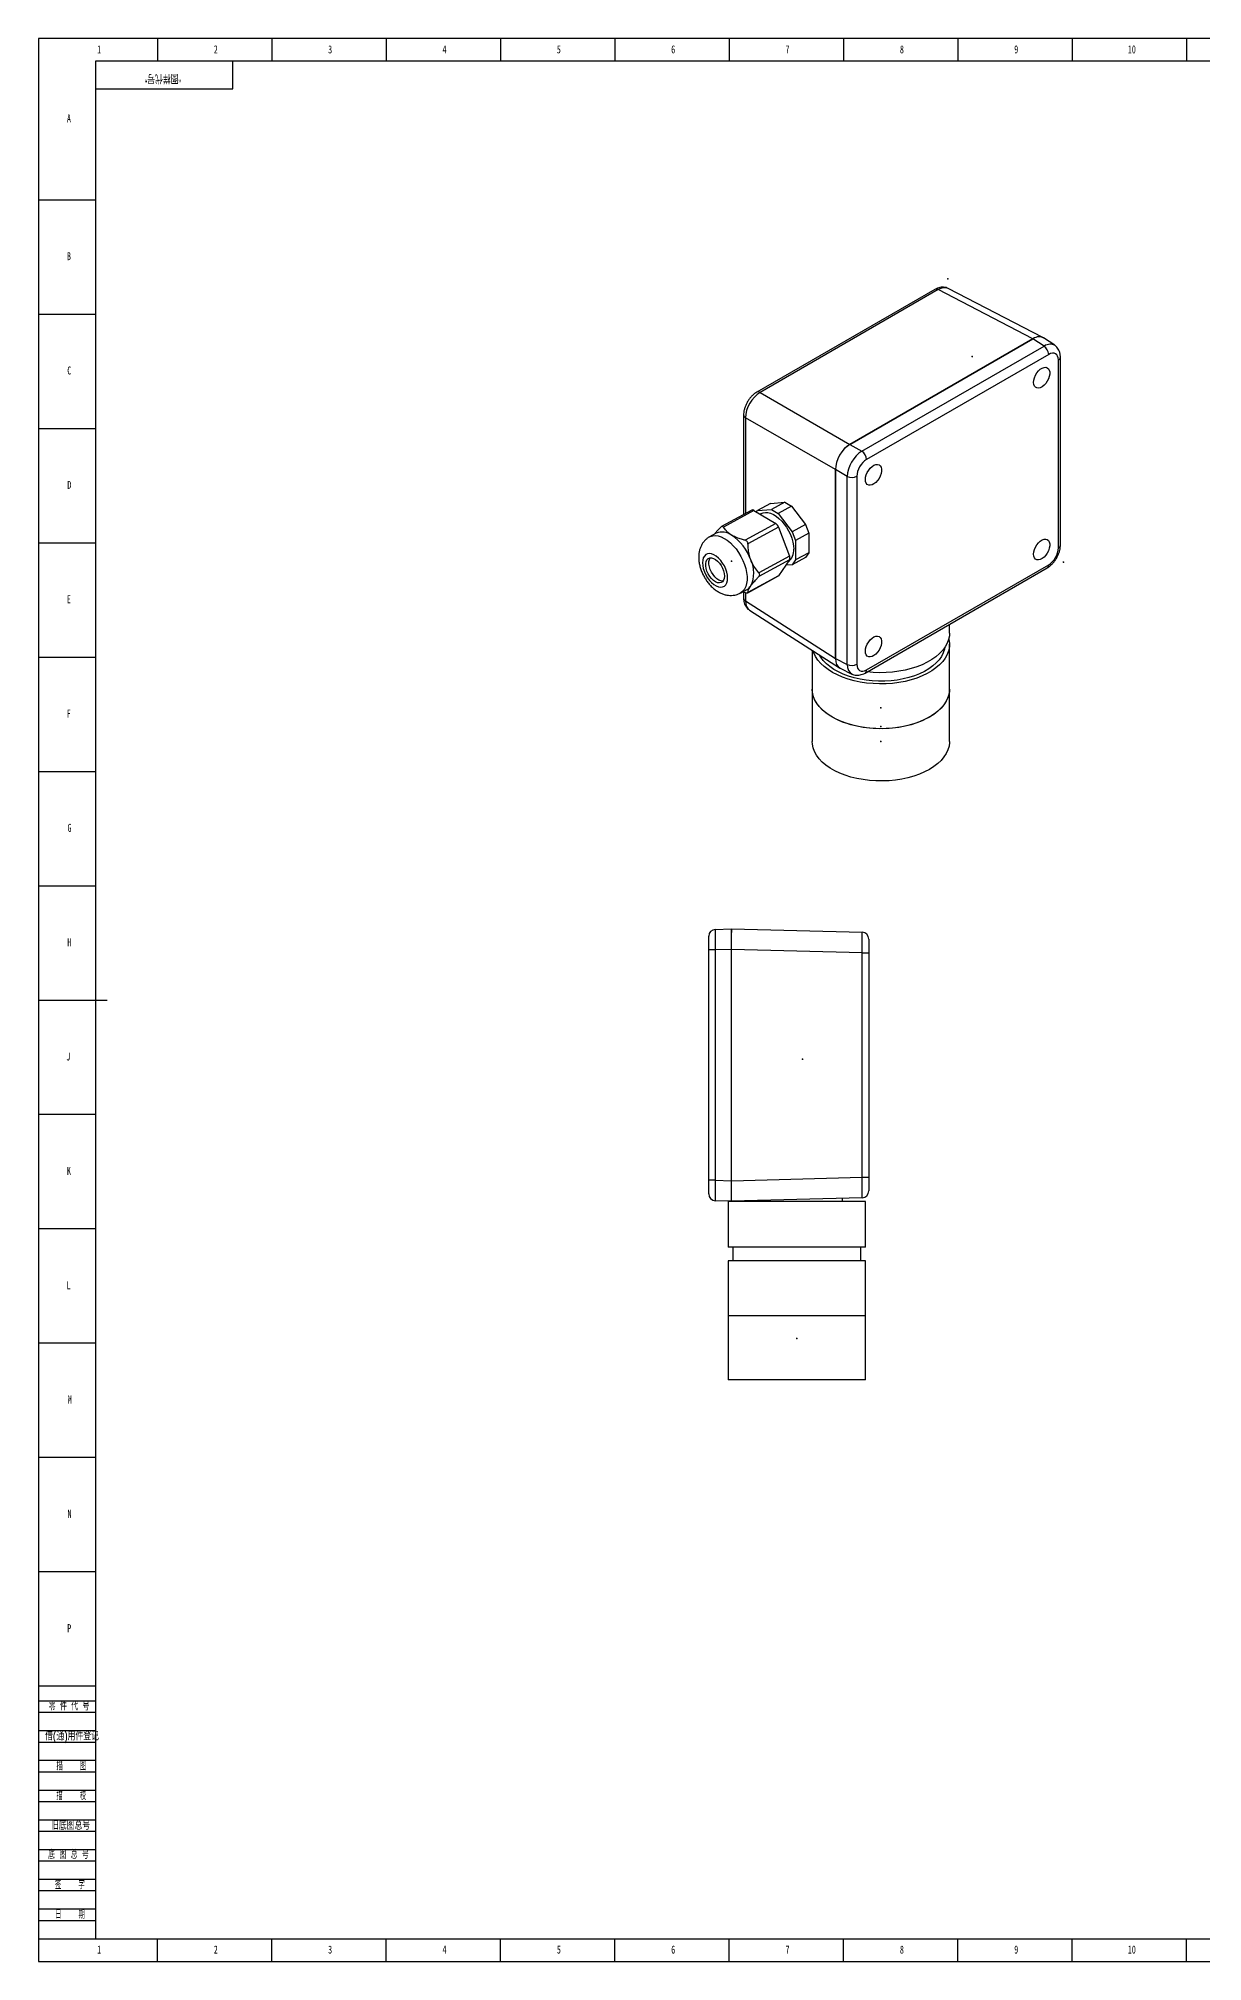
# Model space of a CAD drawing. Header units: millimetres. Extents: x 0 to 1189, y 0 to 841.
# Drawn here: x 0 to 509, y 0 to 841 of the extents above; entities that cross this region are included whole.
import ezdxf

# ---------------------------------------------------------------- set-up
doc = ezdxf.new("R2010")
doc.units = ezdxf.units.MM
doc.header["$PDSIZE"] = -1
for name, color, linetype in [('10', 7, 'Continuous'), ('5', 7, 'Continuous'), ('9', 7, 'Continuous'), ('SLD-0', 7, 'Continuous')]:
    doc.layers.add(name, color=color, linetype=linetype)
doc.styles.add('SLDTEXTSTYLE0', font='TXT', dxfattribs={"width": 0.7, "bigfont": 'bigfont'})
doc.styles.add('SLDTEXTSTYLE2', font='TXT', dxfattribs={"width": 0.614286, "bigfont": 'bigfont'})
doc.styles.add('SLDTEXTSTYLE4', font='TXT', dxfattribs={"width": 0.566667, "bigfont": 'bigfont'})
doc.styles.add('SLDTEXTSTYLE5', font='TXT', dxfattribs={"width": 0.7})

msp = doc.modelspace()

# ---------------------------------------------------------------- linework, layer by layer
at = {"color": 7, "linetype": 'Continuous'}
for p, q in [((397.656, 735.916), (397.554, 735.857)), ((397.656, 735.916), (397.656, 735.68)), ((408.295, 701.863), (408.193, 701.804)), ((408.295, 701.863), (408.295, 701.627)), ((303.105, 612.356), (303.204, 612.296)), ((303.105, 612.356), (303.105, 612.121)), ((448.263, 611.982), (448.161, 611.923)), ((448.263, 611.982), (448.263, 612.218)), ((368.36, 548.287), (368.36, 548.523)), ((368.36, 548.287), (368.483, 548.331)), ((368.36, 540.122), (368.156, 540.24)), ((368.36, 540.122), (368.462, 540.181)), ((368.36, 533.589), (368.36, 533.825)), ((368.36, 533.589), (368.462, 533.648)), ((334.01, 394.632), (333.865, 394.632)), ((334.01, 394.632), (334.01, 394.344)), ((331.606, 272.437), (331.572, 272.437)), ((331.606, 272.437), (331.606, 272.725))]:
    msp.add_line(p, q, dxfattribs=at)
at = {"color": 7, "linetype": 'Continuous', "lineweight": 25}
for p, q in [((391.97, 731.262), (314.075, 686.294)), ((393.414, 731.144), (315.52, 686.177)), ((434.831, 709.675), (393.414, 731.144)), ((439.21, 710.187), (397.769, 731.668)), ((354.822, 663.487), (434.831, 709.675)), ((434.831, 709.675), (354.823, 663.488)), ((360.021, 660.485), (439.68, 706.471)), ((439.68, 706.471), (434.831, 709.675)), ((444.361, 706.803), (439.483, 710.026)), ((441.727, 702.841), (362.068, 656.855)), ((445.967, 618.204), (445.967, 700.393)), ((446.846, 619.429), (446.846, 701.617)), ((315.52, 686.177), (354.823, 663.488)), ((308.334, 676.35), (308.334, 632.814)), ((348.462, 652.469), (309.158, 675.158)), ((309.158, 675.158), (309.158, 633.265)), ((354.822, 663.487), (360.021, 660.485)), ((353.661, 649.469), (348.462, 652.471)), ((348.462, 569.877), (348.462, 652.471)), ((348.462, 652.469), (348.462, 569.877)), ((353.661, 567.28), (353.661, 649.469)), ((357.828, 649.511), (357.828, 567.322)), ((311.882, 634.757), (298.678, 627.524)), ((312.843, 634.636), (299.511, 627.333)), ((312.843, 634.636), (322.381, 628.834)), ((313.951, 633.962), (314.335, 634.518)), ((320.138, 637.697), (314.335, 634.518)), ((314.335, 634.518), (320.531, 634.992)), ((316.199, 633.212), (315.665, 632.92)), ((320.138, 637.697), (326.334, 638.171)), ((326.334, 638.171), (320.531, 634.992)), ((320.531, 634.992), (323.398, 633.247)), ((329.201, 636.426), (323.398, 633.247)), ((323.398, 633.247), (329.593, 625.236)), ((326.334, 638.171), (329.201, 636.426)), ((329.201, 636.426), (335.396, 628.415)), ((296.378, 624.634), (293.477, 623.045)), ((322.381, 628.834), (309.049, 621.53)), ((323.573, 627.292), (310.241, 619.989)), ((323.573, 627.292), (328.342, 614.593)), ((335.396, 628.415), (329.593, 625.236)), ((329.593, 625.236), (331.027, 621.418)), ((336.83, 624.597), (331.027, 621.418)), ((335.396, 628.415), (336.83, 624.597)), ((336.83, 624.597), (336.83, 616.111)), ((328.342, 614.593), (315.01, 607.289)), ((335.396, 614.037), (329.593, 610.858)), ((331.027, 621.418), (331.027, 612.932)), ((336.83, 616.111), (331.027, 612.932)), ((336.83, 616.111), (335.396, 614.037)), ((310.138, 598.617), (323.342, 605.85)), ((323.573, 606.062), (310.241, 598.759)), ((328.342, 612.959), (315.01, 605.656)), ((328.342, 612.959), (323.573, 606.062)), ((329.593, 610.858), (326.739, 610.64)), ((331.027, 612.932), (329.593, 610.858)), ((361.447, 563.5), (441.106, 609.487)), ((362.068, 564.874), (441.727, 610.86)), ((306.929, 598.488), (309.831, 600.078)), ((307.842, 598.988), (309.049, 598.667)), ((308.334, 598.858), (308.334, 596.199)), ((309.158, 598.647), (309.158, 595.007)), ((309.158, 595.007), (348.462, 569.877)), ((310.883, 590.972), (350.209, 565.828)), ((398.36, 580.949), (398.36, 584.81)), ((338.36, 573.404), (338.36, 556.453)), ((398.36, 556.453), (398.36, 576.05)), ((348.462, 569.877), (353.661, 567.28)), ((350.484, 565.672), (355.715, 563.06)), ((338.36, 556.453), (338.36, 533.589)), ((398.36, 533.589), (398.36, 556.453)), ((293.067, 442.383), (293.067, 448.379)), ((295.962, 451.377), (303.067, 451.625)), ((303.067, 451.625), (303.067, 450.089)), ((303.067, 451.625), (360.145, 450.131)), ((303.067, 442.628), (303.067, 451.625)), ((363.067, 447.132), (363.067, 441.134)), ((293.067, 341.728), (293.067, 442.383)), ((295.962, 442.383), (293.067, 442.383)), ((303.067, 442.631), (295.962, 442.383)), ((295.962, 442.383), (295.962, 341.728)), ((303.067, 341.48), (303.067, 442.628)), ((360.145, 441.134), (303.067, 442.628)), ((360.145, 342.975), (360.145, 441.134)), ((360.145, 441.134), (363.067, 441.134)), ((363.067, 441.134), (363.067, 342.975)), ((293.067, 335.732), (293.067, 341.728)), ((295.962, 341.728), (293.067, 341.728)), ((295.962, 341.728), (303.067, 341.48)), ((303.067, 341.48), (360.145, 342.975)), ((303.067, 332.483), (303.067, 341.48)), ((360.145, 342.975), (363.067, 342.975)), ((363.067, 342.975), (363.067, 336.977)), ((303.067, 332.485), (295.962, 332.733)), ((301.606, 332.437), (301.606, 312.437)), ((360.787, 332.437), (301.606, 332.437)), ((360.145, 333.978), (303.067, 332.483)), ((311.606, 332.707), (311.606, 332.437)), ((351.606, 332.437), (351.606, 333.754)), ((361.606, 332.437), (360.787, 332.437)), ((361.606, 312.437), (361.606, 332.437)), ((360.787, 312.437), (301.606, 312.437)), ((303.606, 312.437), (303.606, 306.437)), ((359.606, 306.437), (359.606, 312.437)), ((361.606, 312.437), (360.787, 312.437)), ((301.606, 306.437), (301.606, 282.437)), ((360.787, 306.437), (301.606, 306.437)), ((361.606, 306.437), (360.787, 306.437)), ((361.606, 282.437), (361.606, 306.437)), ((301.606, 282.437), (301.606, 254.437)), ((361.606, 282.437), (301.606, 282.437)), ((360.787, 282.437), (301.606, 282.437)), ((361.606, 282.437), (360.787, 282.437)), ((361.606, 254.437), (361.606, 282.437)), ((361.606, 254.437), (301.606, 254.437))]:
    msp.add_line(p, q, dxfattribs=at)
at = {"color": 7, "linetype": 'Continuous', "lineweight": 25, "flags": 128}
for points in [[(435.132, 690.604), (435.227, 691.601), (435.508, 692.654), (435.959, 693.706), (436.556, 694.701), (437.267, 695.586), (438.053, 696.311), (438.873, 696.84), (439.681, 697.142), (440.435, 697.201), (441.093, 697.015), (441.621, 696.594), (441.989, 695.959), (442.179, 695.146), (442.179, 694.198), (441.989, 693.167), (441.621, 692.107), (441.093, 691.076), (440.435, 690.13), (439.681, 689.319), (438.873, 688.688), (438.053, 688.27), (437.267, 688.088), (436.556, 688.151), (435.959, 688.457), (435.508, 688.989), (435.227, 689.718), (435.132, 690.604)], [(361.593, 648.151), (361.688, 649.147), (361.969, 650.2), (362.42, 651.253), (363.017, 652.248), (363.728, 653.132), (364.514, 653.858), (365.334, 654.386), (366.142, 654.688), (366.896, 654.748), (367.554, 654.562), (368.082, 654.141), (368.45, 653.506), (368.64, 652.693), (368.64, 651.745), (368.45, 650.713), (368.082, 649.654), (367.554, 648.623), (366.896, 647.677), (366.142, 646.866), (365.334, 646.235), (364.514, 645.817), (363.728, 645.635), (363.017, 645.698), (362.42, 646.004), (361.969, 646.536), (361.688, 647.264), (361.593, 648.151)], [(316.199, 633.212), (316.814, 633.482), (317.834, 633.686), (318.947, 633.645), (320.126, 633.359), (321.347, 632.835), (322.582, 632.084), (323.802, 631.123), (324.982, 629.973), (326.094, 628.661), (327.115, 627.216), (328.02, 625.669), (328.789, 624.056), (329.407, 622.412), (329.858, 620.774), (330.132, 619.179), (330.225, 617.663)], [(293.479, 623.046), (293.755, 623.185), (294.814, 623.522), (295.979, 623.611), (297.225, 623.45), (298.53, 623.043), (299.867, 622.396), (301.21, 621.523), (302.535, 620.44), (303.813, 619.17), (305.022, 617.735), (306.136, 616.165), (307.135, 614.491), (308, 612.743), (308.712, 610.957), (309.259, 609.167), (309.629, 607.409), (309.817, 605.716), (309.817, 604.121), (309.629, 602.655), (309.259, 601.348), (308.712, 600.224), (308, 599.304), (307.135, 598.608), (306.939, 598.494)], [(290.344, 611.732), (290.438, 610.475), (290.716, 609.146), (291.169, 607.792), (291.781, 606.457), (292.532, 605.188), (293.396, 604.028), (294.344, 603.016), (295.343, 602.187), (296.359, 601.569), (297.358, 601.183), (298.305, 601.042), (299.169, 601.151), (299.92, 601.506), (300.533, 602.095), (300.986, 602.899), (301.264, 603.889), (301.358, 605.032), (301.264, 606.29), (300.986, 607.618), (300.533, 608.973), (299.92, 610.307), (299.169, 611.576), (298.305, 612.737), (297.358, 613.749), (296.359, 614.578), (295.343, 615.196), (294.344, 615.582), (293.396, 615.723), (292.532, 615.614), (291.781, 615.259), (291.169, 614.669), (290.716, 613.866), (290.438, 612.876), (290.344, 611.732)], [(435.132, 615.482), (435.227, 616.479), (435.508, 617.532), (435.959, 618.584), (436.556, 619.579), (437.267, 620.464), (438.053, 621.19), (438.873, 621.718), (439.681, 622.02), (440.435, 622.08), (441.093, 621.894), (441.621, 621.472), (441.989, 620.838), (442.179, 620.025), (442.179, 619.077), (441.989, 618.045), (441.621, 616.985), (441.093, 615.954), (440.435, 615.008), (439.681, 614.198), (438.873, 613.566), (438.053, 613.148), (437.267, 612.966), (436.556, 613.03), (435.959, 613.336), (435.508, 613.867), (435.227, 614.596), (435.132, 615.482)], [(299.981, 605.87), (299.884, 604.875), (299.599, 604.045), (299.139, 603.417), (298.525, 603.022), (297.785, 602.877), (296.956, 602.989), (296.074, 603.354), (295.183, 603.954), (294.322, 604.761), (293.533, 605.737), (292.852, 606.837), (292.312, 608.009), (291.937, 609.199), (291.745, 610.35), (291.745, 611.41), (291.937, 612.328), (292.312, 613.061), (292.852, 613.576), (293.533, 613.847), (294.322, 613.864), (295.183, 613.624), (296.074, 613.138), (296.956, 612.431), (297.785, 611.534), (298.525, 610.49), (299.139, 609.347), (299.599, 608.159), (299.884, 606.982), (299.981, 605.87)], [(299.371, 603.678), (299.236, 603.672), (298.407, 603.784), (297.525, 604.149), (296.633, 604.749), (295.773, 605.556), (294.984, 606.532), (294.303, 607.632), (293.763, 608.804), (293.388, 609.994), (293.196, 611.145), (293.196, 612.205), (293.388, 613.122), (293.763, 613.856), (293.782, 613.881)], [(398.36, 580.949), (398.292, 579.78), (397.964, 578.143), (397.368, 576.531), (396.509, 574.959), (395.395, 573.442), (394.036, 571.992), (392.445, 570.624), (390.636, 569.349), (388.625, 568.179), (386.431, 567.125), (384.073, 566.196), (381.572, 565.4), (378.952, 564.746), (376.236, 564.238), (373.449, 563.881), (370.616, 563.679), (367.762, 563.634), (364.913, 563.745), (362.292, 563.988)], [(398.058, 578.499), (398.134, 578.172), (398.349, 576.528), (398.292, 574.881), (397.964, 573.243), (397.368, 571.632), (396.509, 570.06), (395.395, 568.542), (394.036, 567.093), (392.445, 565.724), (390.636, 564.449), (388.625, 563.28), (386.431, 562.225), (384.073, 561.296), (381.572, 560.501), (378.952, 559.846), (376.236, 559.338), (373.449, 558.982), (370.616, 558.78), (367.762, 558.734), (364.913, 558.846), (362.096, 559.113), (359.336, 559.533), (356.657, 560.103), (354.084, 560.817), (351.641, 561.67), (349.349, 562.652), (347.229, 563.756), (345.3, 564.972), (343.581, 566.287), (342.085, 567.691), (340.828, 569.171), (339.82, 570.713), (339.07, 572.303), (338.79, 573.129)], [(396.24, 574.554), (396.102, 573.858), (395.596, 572.299), (394.828, 570.776), (393.805, 569.304), (392.537, 567.897), (391.037, 566.568), (389.318, 565.33), (387.397, 564.196), (385.292, 563.176), (383.025, 562.28), (380.617, 561.516), (378.09, 560.893), (375.47, 560.415), (372.781, 560.088), (370.05, 559.915), (367.302, 559.897), (364.565, 560.035), (361.864, 560.327), (359.225, 560.77), (356.675, 561.36), (354.237, 562.092), (351.935, 562.959), (349.792, 563.951), (347.827, 565.06), (346.06, 566.275), (344.508, 567.584), (343.185, 568.974), (342.105, 570.433), (341.568, 571.352)], [(361.593, 573.029), (361.688, 574.026), (361.969, 575.079), (362.42, 576.131), (363.017, 577.126), (363.728, 578.011), (364.514, 578.736), (365.334, 579.265), (366.142, 579.567), (366.896, 579.626), (367.554, 579.44), (368.082, 579.019), (368.45, 578.384), (368.64, 577.571), (368.64, 576.623), (368.45, 575.592), (368.082, 574.532), (367.554, 573.501), (366.896, 572.555), (366.142, 571.744), (365.334, 571.113), (364.514, 570.695), (363.728, 570.513), (363.017, 570.577), (362.42, 570.882), (361.969, 571.414), (361.688, 572.143), (361.593, 573.029)], [(398.36, 556.453), (398.352, 556.04), (398.148, 554.397), (397.674, 552.771), (396.936, 551.179), (395.938, 549.635), (394.69, 548.153), (393.205, 546.745), (391.494, 545.426), (389.573, 544.206), (387.461, 543.098), (385.175, 542.11), (382.738, 541.252), (380.17, 540.532), (377.495, 539.956), (374.737, 539.53), (371.922, 539.256), (369.074, 539.139), (366.22, 539.178), (363.385, 539.374), (360.595, 539.724), (357.876, 540.226), (355.252, 540.875), (352.746, 541.665), (350.382, 542.588), (348.18, 543.638), (346.162, 544.803), (344.344, 546.074), (342.744, 547.439), (341.375, 548.885), (340.252, 550.4), (339.382, 551.97), (338.775, 553.581), (338.437, 555.217), (338.36, 556.453)], [(398.36, 556.453), (398.292, 555.284), (397.964, 553.646), (397.368, 552.035), (396.509, 550.463), (395.395, 548.945), (394.036, 547.496), (392.445, 546.127), (390.636, 544.852), (388.625, 543.683), (386.431, 542.628), (384.073, 541.699), (381.572, 540.904), (378.952, 540.249), (376.236, 539.741), (373.449, 539.385), (370.616, 539.183), (367.762, 539.137), (364.913, 539.249), (362.096, 539.516), (359.336, 539.936), (356.657, 540.506), (354.084, 541.221), (351.641, 542.073), (349.349, 543.055), (347.229, 544.159), (345.3, 545.375), (343.581, 546.69), (342.085, 548.094), (340.828, 549.574), (339.82, 551.116), (339.07, 552.706), (338.586, 554.33), (338.372, 555.974), (338.36, 556.453)], [(398.36, 533.589), (398.352, 533.177), (398.148, 531.533), (397.674, 529.908), (396.936, 528.316), (395.938, 526.772), (394.69, 525.289), (393.205, 523.882), (391.494, 522.563), (389.573, 521.343), (387.461, 520.235), (385.175, 519.247), (382.738, 518.389), (380.17, 517.669), (377.495, 517.093), (374.737, 516.667), (371.922, 516.393), (369.074, 516.276), (366.22, 516.315), (363.385, 516.511), (360.595, 516.861), (357.876, 517.363), (355.252, 518.012), (352.746, 518.801), (350.382, 519.725), (348.18, 520.774), (346.162, 521.94), (344.344, 523.211), (342.744, 524.576), (341.375, 526.022), (340.252, 527.537), (339.382, 529.107), (338.775, 530.717), (338.437, 532.354), (338.36, 533.589)]]:
    msp.add_lwpolyline(points, dxfattribs=at)
at = {"color": 7, "linetype": 'Continuous', "lineweight": 25}
for centre, radius, start, end in [((392.588, 729.924), 1.474, 55.910064, 114.803431), ((437.099, 702.623), 4.633, 2.695203, 56.149957), ((445.368, 701.751), 1.484, 293.824031, 354.823763), ((314.694, 684.957), 1.473, 55.906462, 114.846604), ((309.802, 676.484), 1.474, 185.21343, 244.096667), ((357.44, 656.637), 4.633, 2.695203, 56.149957), ((355.703, 653.629), 4.634, 243.854, 297.300653), ((312.257, 633.861), 0.972, 52.948983, 112.701802), ((299.004, 618.357), 6.805, 52.948983, 112.701802), ((290.862, 605.697), 21.844, 19.516698, 55.911137), ((320.632, 626.25), 3.121, 19.516698, 55.911137), ((324.357, 616.996), 5.905, 306.055728, 6.481177), ((326.662, 613.776), 1.868, 334.085253, 25.914747), ((445.368, 619.562), 1.484, 293.820839, 354.85902), ((299.687, 607.279), 13.079, 334.085253, 25.914747), ((323.019, 606.435), 0.668, 298.941187, 326.113584), ((440.251, 610.7), 1.484, 305.137503, 6.174677), ((307.567, 604.171), 4.677, 298.941187, 326.113584), ((309.802, 596.333), 1.474, 185.198228, 244.097937), ((355.703, 571.44), 4.634, 243.854, 297.300653), ((360.592, 564.714), 1.485, 305.173949, 6.171378), ((296.067, 448.379), 3, 92, 180), ((360.067, 447.132), 3, 0, 88.5), ((360.067, 336.977), 3, 271.5, 0), ((296.067, 335.732), 3, 180, 268)]:
    msp.add_arc(centre, radius, start, end, dxfattribs=at)
for centre, major_axis, ratio, start_param, end_param in [((393.467, 723.761), (4.383, 7.864), 0.577161, 0.0174489, 0.7762592), ((434.827, 702.321), (4.503, 7.8), 0.576986, 6.2402826, 7.0681597), ((434.824, 702.318), (4.505, 7.804), 0.5766787, 6.2483183, 7.0678934), ((439.601, 699.161), (4.658, 7.707), 0.5769921, 6.2594173, 7.079501), ((441.722, 697.936), (3.003, 5.203), 0.5766787, 5.4983151, 7.0678934), ((315.578, 678.797), (4.5, 7.794), 0.5875853, 0.7856587, 2.3557698), ((354.828, 656.139), (4.5, 7.794), 0.5777773, 0.7856594, 2.3557705), ((354.829, 656.138), (4.5, 7.794), 0.5780852, 0.7859257, 2.355504), ((359.952, 653.181), (4.5, 7.794), 0.5641921, 0.7859267, 2.3555051), ((362.073, 651.956), (3, 5.196), 0.5780852, 0.7859257, 2.355504), ((441.722, 615.759), (3, 5.196), 0.5780852, 3.9275183, 5.4970967), ((315.578, 598.653), (4.618, 7.728), 0.5771626, 2.3651711, 3.1241436), ((354.829, 573.562), (4.505, 7.804), 0.5766787, 2.3567224, 3.1764596), ((354.828, 573.557), (4.503, 7.8), 0.576986, 2.356456, 3.1844993), ((359.952, 571.004), (4.344, 7.888), 0.5769899, 2.3451147, 3.1703031), ((362.073, 569.779), (3.003, 5.203), 0.5766787, 2.3567224, 3.9263008), ((296.067, 442.375), (-0.105, 9.002), 0.0116198, 0.0002706, 1.5698489), ((360.067, 441.13), (0.079, 9.001), 0.00872, 4.712922, 6.2830331), ((296.067, 341.735), (0.105, 9.002), 0.0116198, 1.5717438, 3.1413221), ((360.067, 342.979), (-0.079, 9.001), 0.00872, 3.1417449, 4.711856)]:
    msp.add_ellipse(centre, major_axis=major_axis, ratio=ratio, start_param=start_param, end_param=end_param, dxfattribs=at)
for points, knots in [([(397.743, 731.667), (397.453, 731.801), (396.837, 732.087), (395.805, 732.257), (394.715, 732.24), (393.611, 732.01), (392.693, 731.658), (392.154, 731.363), (391.97, 731.262)], [0, 0, 0, 0, 0.1594265, 0.3383994, 0.5183447, 0.7039514, 0.898787, 1, 1, 1, 1]), ([(446.846, 701.617), (446.839, 701.881), (446.82, 702.556), (446.63, 703.587), (446.241, 704.662), (445.675, 705.594), (445.045, 706.321), (444.549, 706.644), (444.348, 706.775)], [0, 0, 0, 0, 0.1279948, 0.3288261, 0.5196644, 0.7020846, 0.8791587, 1, 1, 1, 1]), ([(314.075, 686.294), (313.853, 686.158), (313.247, 685.786), (312.317, 685.024), (311.321, 683.988), (310.437, 682.818), (309.681, 681.546), (309.07, 680.201), (308.626, 678.81), (308.375, 677.514), (308.346, 676.701), (308.334, 676.35)], [0, 0, 0, 0, 0.0691516, 0.1885516, 0.30787, 0.4268111, 0.5455161, 0.6646557, 0.7848536, 0.9069986, 1, 1, 1, 1]), ([(293.497, 623.021), (293.29, 622.915), (292.662, 622.594), (291.752, 621.84), (290.795, 620.813), (290.019, 619.644), (289.414, 618.361), (288.986, 616.967), (288.738, 615.543), (288.71, 614.574), (288.696, 614.117)], [0, 0, 0, 0, 0.0651575, 0.1980743, 0.3291509, 0.4602429, 0.5932767, 0.7302019, 0.8727385, 1, 1, 1, 1]), ([(298.319, 627.242), (297.677, 626.586), (296.628, 625.514), (295.876, 624.567), (295.583, 624.199)], [0, 0, 0, 0, 0.6113019, 1, 1, 1, 1]), ([(299.511, 627.333), (299.44, 627.422), (299.298, 627.6), (298.987, 627.654), (298.646, 627.536), (298.428, 627.34), (298.319, 627.242)], [0, 0, 0, 0, 0.25718331, 0.5156973, 0.7559691, 1, 1, 1, 1]), ([(303.105, 623.788), (302.672, 624.074), (301.799, 624.652), (300.544, 625.833), (299.903, 626.763), (299.511, 627.333)], [0, 0, 0, 0, 0.2753267, 0.5557377, 1, 1, 1, 1]), ([(309.049, 621.53), (308.506, 621.668), (307.201, 622), (305.24, 622.677), (303.849, 623.341), (303.181, 623.742), (303.105, 623.788)], [0, 0, 0, 0, 0.2484256, 0.5968566, 0.9535892, 1, 1, 1, 1]), ([(288.696, 614.117), (288.704, 613.769), (288.725, 612.848), (288.932, 611.334), (289.35, 609.592), (289.95, 607.871), (290.714, 606.198), (291.63, 604.596), (292.688, 603.086), (293.882, 601.688), (295.21, 600.424), (296.616, 599.364), (298.062, 598.532), (299.497, 597.935), (300.937, 597.557), (302.363, 597.397), (303.764, 597.447), (305.153, 597.73), (306.226, 598.09), (306.792, 598.435), (306.934, 598.522)], [0, 0, 0, 0, 0.03763559, 0.0996271, 0.16173464, 0.22371633, 0.28546378, 0.34720527, 0.40929541, 0.47206806, 0.53596907, 0.60130541, 0.66060363, 0.71782476, 0.77266606, 0.82546289, 0.87676209, 0.92709868, 0.98170035, 1, 1, 1, 1]), ([(310.241, 619.989), (310.223, 620.174), (310.186, 620.545), (309.918, 621.023), (309.525, 621.374), (309.209, 621.478), (309.049, 621.53)], [0, 0, 0, 0, 0.2571563, 0.5156745, 0.7559481, 1, 1, 1, 1]), ([(311.45, 612.995), (311.186, 613.813), (310.649, 615.474), (310.325, 617.856), (310.266, 619.37), (310.241, 619.989)], [0, 0, 0, 0, 0.3647121, 0.7406517, 1, 1, 1, 1]), ([(441.106, 609.487), (441.328, 609.623), (441.934, 609.995), (442.864, 610.756), (443.859, 611.792), (444.744, 612.963), (445.5, 614.234), (446.11, 615.579), (446.554, 616.97), (446.805, 618.266), (446.833, 619.078), (446.846, 619.429)], [0, 0, 0, 0, 0.0691682, 0.1885905, 0.3079195, 0.4268647, 0.5455713, 0.6647134, 0.784917, 0.9070728, 1, 1, 1, 1]), ([(315.01, 607.289), (314.384, 608.036), (313.112, 609.553), (312.004, 611.579), (311.533, 612.785), (311.45, 612.995)], [0, 0, 0, 0, 0.4447052, 0.9033162, 1, 1, 1, 1]), ([(311.45, 601.563), (311.786, 602.016), (312.467, 602.937), (313.737, 604.349), (314.641, 605.277), (315.01, 605.656)], [0, 0, 0, 0, 0.3647121, 0.7406517, 1, 1, 1, 1]), ([(315.01, 605.656), (315.111, 605.778), (315.314, 606.024), (315.396, 606.47), (315.298, 606.914), (315.107, 607.163), (315.01, 607.289)], [0, 0, 0, 0, 0.2571563, 0.5156745, 0.755948, 1, 1, 1, 1]), ([(309.049, 598.667), (309.217, 598.632), (309.554, 598.56), (309.944, 598.549), (310.191, 598.616), (310.225, 598.711), (310.241, 598.759)], [0, 0, 0, 0, 0.2571833, 0.5156973, 0.7559691, 1, 1, 1, 1]), ([(310.241, 598.759), (310.294, 599.092), (310.401, 599.771), (310.933, 600.799), (311.374, 601.45), (311.45, 601.563)], [0, 0, 0, 0, 0.4447052, 0.9033162, 1, 1, 1, 1]), ([(308.334, 596.199), (308.341, 595.936), (308.36, 595.26), (308.549, 594.23), (308.939, 593.154), (309.505, 592.222), (310.144, 591.486), (310.653, 591.156), (310.865, 591.018)], [0, 0, 0, 0, 0.127102, 0.3265445, 0.5160813, 0.6972672, 0.873147, 1, 1, 1, 1]), ([(355.765, 563.058), (356.026, 562.937), (356.612, 562.667), (357.612, 562.506), (358.701, 562.522), (359.806, 562.753), (360.723, 563.104), (361.262, 563.399), (361.447, 563.5)], [0, 0, 0, 0, 0.14539916, 0.32735698, 0.5103066, 0.69902153, 0.8971364, 1, 1, 1, 1])]:
    msp.add_open_spline(points, degree=3, knots=knots, dxfattribs=at)
at = {"color": 7, "linetype": 'Continuous'}
for p in [(397.656, 735.916), (408.295, 701.863), (303.105, 612.356), (448.263, 611.982), (368.36, 548.287), (368.36, 540.122), (368.36, 533.589), (334.01, 394.632), (331.606, 272.437)]:
    msp.add_point(p, dxfattribs=at)
at = {"layer": '5', "color": 7}
for p, q in [((1189, 841), (0, 841)), ((0, 841), (0, 0)), ((0, 114), (25, 114)), ((0, 109), (25, 109)), ((0, 101), (25, 101)), ((0, 96), (25, 96)), ((0, 88), (25, 88)), ((0, 83), (25, 83)), ((0, 75), (25, 75)), ((0, 70), (25, 70)), ((0, 62), (25, 62)), ((0, 57), (25, 57)), ((0, 49), (25, 49)), ((0, 44), (25, 44)), ((0, 36), (25, 36)), ((0, 31), (25, 31)), ((0, 23), (25, 23)), ((0, 18), (25, 18)), ((0, 0), (1189, 0))]:
    msp.add_line(p, q, dxfattribs=at)
at = {"layer": '5'}
for p, q in [((52, 841), (52, 831.05)), ((102, 841), (102, 831.05)), ((152, 841), (152, 831.05)), ((202, 841), (202, 831.05)), ((252, 841), (252, 831.05)), ((302, 841), (302, 831.05)), ((352, 841), (352, 831.05)), ((402, 841), (402, 831.05)), ((452, 841), (452, 831.05)), ((502, 841), (502, 831.05)), ((0, 770.5), (25, 770.5)), ((0, 720.5), (25, 720.5)), ((0, 670.5), (25, 670.5)), ((0, 620.5), (25, 620.5)), ((0, 570.5), (25, 570.5)), ((0, 520.5), (25, 520.5)), ((0, 470.5), (25, 470.5)), ((0, 370.5), (25, 370.5)), ((0, 320.5), (25, 320.5)), ((0, 270.5), (25, 270.5)), ((0, 220.5), (25, 220.5)), ((0, 170.5), (25, 170.5)), ((0, 120.5), (25, 120.5)), ((52, 0), (52, 10)), ((102, 0), (102, 10)), ((152, 0), (152, 10)), ((202, 0), (202, 10)), ((252, 0), (252, 10)), ((302, 0), (302, 10)), ((352, 0), (352, 10)), ((402, 0), (402, 10)), ((452, 0), (452, 10)), ((502, 0), (502, 10))]:
    msp.add_line(p, q, dxfattribs=at)
at = {"layer": '5', "color": 7, "lineweight": 25}
for p, q in [((1179, 831.05), (25, 831.05)), ((25, 831.05), (25, 10)), ((85, 819), (85, 831)), ((25, 819), (85, 819)), ((0, 10), (1179, 10))]:
    msp.add_line(p, q, dxfattribs=at)
at = {"layer": '5', "lineweight": 25}
msp.add_line((0, 420.5), (30, 420.5), dxfattribs=at)

# ---------------------------------------------------------------- texts
at = {"layer": '10', "char_height": 3.5, "attachment_point": 2, "style": 'SLDTEXTSTYLE5'}
for s, insert in [('1', (26.544, 837.984)), ('2', (77.544, 837.984)), ('3', (127.544, 837.984)), ('4', (177.544, 837.984)), ('5', (227.544, 837.984)), ('6', (277.547, 837.984)), ('7', (327.547, 837.984)), ('8', (377.547, 837.984)), ('9', (427.547, 837.984)), ('10', (478.089, 837.984)), ('A', (13.32, 807.79)), ('B', (13.32, 747.54)), ('C', (13.482, 697.54)), ('D', (13.484, 647.54)), ('E', (13.318, 597.54)), ('F', (13.279, 547.54)), ('G', (13.594, 497.54)), ('H', (13.484, 447.54)), ('J', (13.015, 397.54)), ('K', (13.32, 347.54)), ('L', (13.181, 297.54)), ('M', (13.707, 247.54)), ('N', (13.603, 197.54)), ('P', (13.444, 147.54)), ('1', (26.544, 6.984)), ('2', (77.544, 6.984)), ('3', (127.544, 6.984)), ('4', (177.544, 6.984)), ('5', (227.544, 6.984)), ('6', (277.547, 6.984)), ('7', (327.547, 6.984)), ('8', (377.547, 6.984)), ('9', (427.547, 6.984)), ('10', (478.089, 6.984))]:
    msp.add_mtext(s, dxfattribs=dict(at, insert=insert))
at = {"layer": '9', "color": 7, "char_height": 3.5}
for s, insert, attachment_point, style in [('零 件 代 号', (4.482, 113.36), 1, 'SLDTEXTSTYLE2'), ('借(通)用件登记', (2.933, 100.276), 1, 'SLDTEXTSTYLE0'), ('描    图', (14.352, 87.176), 2, 'SLDTEXTSTYLE4'), ('描    校', (14.319, 74.137), 2, 'SLDTEXTSTYLE4'), ('旧底图总号', (5.459, 61.201), 1, 'SLDTEXTSTYLE0'), ('底 图 总 号', (4.212, 48.433), 1, 'SLDTEXTSTYLE2'), ('签    字', (13.706, 35.193), 2, 'SLDTEXTSTYLE4'), ('日    期', (13.783, 22.233), 2, 'SLDTEXTSTYLE4')]:
    msp.add_mtext(s, dxfattribs=dict(at, insert=insert, attachment_point=attachment_point, style=style))
at = {"layer": 'SLD-0', "insert": (54.372, 821.87), "char_height": 3.5, "attachment_point": 2, "rotation": 180, "style": 'SLDTEXTSTYLE0'}
msp.add_mtext('“图样代号”', dxfattribs=at)

doc.saveas('drawing.dxf')
